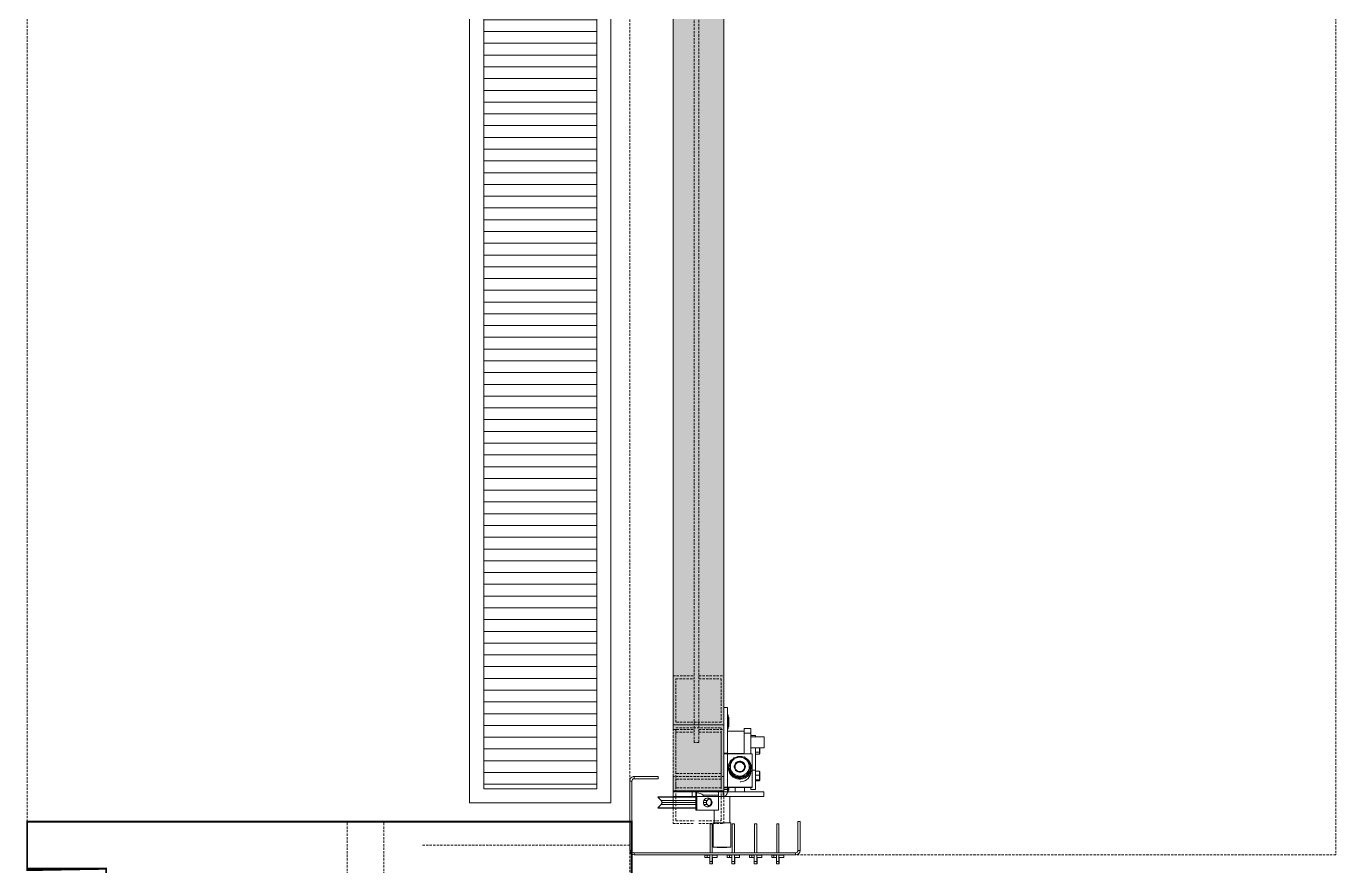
# Model space of a CAD drawing. Extents: x -1457 to 23780, y -2071 to 4205.
# Drawn here: x 1120.4 to 1259.5, y 3355.3 to 3444.6 of the extents above; entities that cross this region are included whole.
import ezdxf

# ---------------------------------------------------------------- set-up
doc = ezdxf.new("R2010")
doc.units = 0
doc.header["$MEASUREMENT"] = 0
doc.linetypes.add('HIDDEN', pattern=[0.375, 0.25, -0.125])
doc.layers.get('0').update_dxf_attribs({"color": 9, "lineweight": 9})
doc.layers.add('M-TEFRIS2-015', color=129, linetype='Continuous', lineweight=9)

# ---------------------------------------------------------------- blocks, each defined once
blk = doc.blocks.new('p-ızgara 1')
h = blk.add_hatch()
h.set_pattern_fill('ANSI31', color=256, scale=10, angle=225, style=0)
h.set_pattern_definition([(270, (-1308.518348103911, 1064.686757440795), (1.25, -4e-16), [])])
h.paths.add_polyline_path([(1.5, 13.5), (1.5, 1.5), (394.4994635702169, 1.499999999996361), (394.4994635702169, 13.49999999999636)])
for points in [[(0, 15), (0, 0), (395.9994635702169, -3.638e-12), (395.9994635702169, 14.99999999999636)], [(1.5, 13.5), (1.5, 1.5), (394.4994635702169, 1.499999999996361), (394.4994635702169, 13.49999999999636)]]:
    blk.add_lwpolyline(points, close=True)
blk = doc.blocks.new('p-seksiyonel kapı profil')
for p, q in [((-11.78502619046412, 6.840409619493581), (-11.78502619046412, 7.076659619491693)), ((-11.25110119046439, 7.076659619491693), (-11.78502619046412, 7.076659619491693)), ((-11.28063244046279, 7.76178461949166), (-11.28063244046279, 7.076659619491693)), ((-11.28063244046279, 7.76178461949166), (-11.25110119046439, 7.76178461949166)), ((-11.25110119046439, 7.76178461949166), (-10.98531994046425, 7.76178461949166)), ((-11.25110119046439, 7.525534619493553), (-11.25110119046439, 7.76178461949166)), ((-11.25110119046439, 7.525534619493553), (-10.98531994046425, 7.525534619493553)), ((-11.25110119046439, 6.816784619491953), (-11.25110119046439, 7.525534619493553)), ((-10.98531994046425, 7.525534619493553), (-10.98531994046425, 7.76178461949166)), ((-10.98531994046425, 7.525534619493553), (-10.98531994046425, 6.840409619493581)), ((-10.71439398343136, 7.076659619491693), (-10.98531994046425, 7.076659619491693)), ((-10.71439398343136, 6.840409619493581), (-10.71439398343136, 7.076659619491693)), ((-10.71439398343136, 7.076659619491693), (-10.48092619046292, 7.076659619491693)), ((-10.48092619046292, 7.076659619491693), (-10.48092619046292, 6.840409619493581)), ((-9.422526190464843, 6.840409619493581), (-9.422526190464843, 7.076659619491693)), ((-8.888601190465122, 7.076659619491693), (-9.422526190464843, 7.076659619491693)), ((-8.918132440463523, 7.76178461949166), (-8.918132440463523, 7.076659619491693)), ((-8.918132440463523, 7.76178461949166), (-8.888601190465122, 7.76178461949166)), ((-8.888601190465122, 7.76178461949166), (-8.622819940464977, 7.76178461949166)), ((-8.888601190465122, 7.525534619493553), (-8.888601190465122, 7.76178461949166)), ((-8.888601190465122, 7.525534619493553), (-8.622819940464977, 7.525534619493553)), ((-8.888601190465122, 6.816784619491953), (-8.888601190465122, 7.525534619493553)), ((-8.622819940464977, 7.525534619493553), (-8.622819940464977, 7.76178461949166)), ((-8.622819940464977, 7.525534619493553), (-8.622819940464977, 6.840409619493581)), ((-8.351893983432088, 7.076659619491693), (-8.622819940464977, 7.076659619491693)), ((-8.351893983432088, 6.840409619493581), (-8.351893983432088, 7.076659619491693)), ((-8.351893983432088, 7.076659619491693), (-8.118426190463651, 7.076659619491693)), ((-8.118426190463651, 7.076659619491693), (-8.118426190463651, 6.840409619493581)), ((-7.060026190465576, 6.840409619493581), (-7.060026190465576, 7.076659619491693)), ((-6.526101190465852, 7.076659619491693), (-7.060026190465576, 7.076659619491693)), ((-6.55563244046425, 7.76178461949166), (-6.55563244046425, 7.076659619491693)), ((-6.55563244046425, 7.76178461949166), (-6.526101190465852, 7.76178461949166)), ((-6.526101190465852, 7.76178461949166), (-6.260319940465706, 7.76178461949166)), ((-6.526101190465852, 7.525534619493553), (-6.526101190465852, 7.76178461949166)), ((-6.526101190465852, 7.525534619493553), (-6.260319940465706, 7.525534619493553)), ((-6.526101190465852, 6.816784619491953), (-6.526101190465852, 7.525534619493553)), ((-6.260319940465706, 7.525534619493553), (-6.260319940465706, 7.76178461949166)), ((-6.260319940465706, 7.525534619493553), (-6.260319940465706, 6.840409619493581)), ((-5.989393983429181, 7.076659619491693), (-6.260319940465706, 7.076659619491693)), ((-5.989393983429181, 6.840409619493581), (-5.989393983429181, 7.076659619491693)), ((-5.989393983429181, 7.076659619491693), (-5.755926190464379, 7.076659619491693)), ((-5.755926190464379, 7.076659619491693), (-5.755926190464379, 6.840409619493581)), ((-4.697526190462665, 6.840409619493581), (-4.697526190462665, 7.076659619491693)), ((-4.163601190462941, 7.076659619491693), (-4.697526190462665, 7.076659619491693)), ((-4.193132440464979, 7.76178461949166), (-4.193132440464979, 7.076659619491693)), ((-4.193132440464979, 7.76178461949166), (-4.163601190462941, 7.76178461949166)), ((-4.163601190462941, 7.76178461949166), (-3.897819940462793, 7.76178461949166)), ((-4.163601190462941, 7.525534619493553), (-4.163601190462941, 7.76178461949166)), ((-4.163601190462941, 7.525534619493553), (-3.897819940462793, 7.525534619493553)), ((-4.163601190462941, 6.816784619491953), (-4.163601190462941, 7.525534619493553)), ((-3.897819940462793, 7.525534619493553), (-3.897819940462793, 7.76178461949166)), ((-3.897819940462793, 7.525534619493553), (-3.897819940462793, 6.840409619493581)), ((-3.626893983429908, 7.076659619491693), (-3.897819940462793, 7.076659619491693)), ((-3.626893983429908, 6.840409619493581), (-3.626893983429908, 7.076659619491693)), ((-3.626893983429908, 7.076659619491693), (-3.393426190465106, 7.076659619491693)), ((-3.393426190465106, 7.076659619491693), (-3.393426190465106, 6.840409619493581)), ((-13.50065071630888, 6.344284619492098), (-13.50065071630888, 5.665797593646857)), ((-13.50065071630888, 6.344284619492098), (-13.49547619046279, 6.344284619492098)), ((-13.50065071630888, 5.665797593646857), (-13.50065071630888, 5.488610093645547)), ((-13.49547619046279, 5.665797593646857), (-13.50065071630888, 5.665797593646857)), ((-13.25922619046469, 6.344284619492098), (-13.49547619046279, 6.344284619492098)), ((-13.49547619046279, 3.273034619491227), (-13.49547619046279, 6.344284619492098)), ((-13.25922619046469, 3.273034619491227), (-13.25922619046469, 6.344284619492098)), ((-13.02297619046294, 6.816784619491953), (-13.02815071630903, 6.816784619491953)), ((-13.02297619046294, 6.580534619493847), (-13.02297619046294, 6.816784619491953)), ((-13.02297619046294, 6.816784619491953), (4.132394206124444, 6.816784619491953)), ((-13.02297619046294, 6.580534619493847), (4.132394206124444, 6.580534619490208)), ((-11.78502619046412, 6.840409619493581), (-11.28063244046279, 6.840409619493581)), ((-11.25110119046439, 6.580534619493847), (-11.25110119046439, 3.509284619492972)), ((-11.01485119046265, 6.580534619493847), (-11.01485119046265, 3.509284619492972)), ((-10.71439398343136, 6.840409619493581), (-10.98531994046425, 6.840409619493581)), ((-10.71439398343136, 6.840409619493581), (-10.48092619046292, 6.840409619493581)), ((-9.422526190464843, 6.840409619493581), (-8.918132440463523, 6.840409619493581)), ((-8.888601190465122, 6.580534619493847), (-8.888601190465122, 3.509284619492972)), ((-8.652351190463378, 6.580534619493847), (-8.652351190463378, 3.509284619492972)), ((-8.351893983432088, 6.840409619493581), (-8.622819940464977, 6.840409619493581)), ((-8.351893983432088, 6.840409619493581), (-8.118426190463651, 6.840409619493581)), ((-7.060026190465576, 6.840409619493581), (-6.55563244046425, 6.840409619493581)), ((-6.526101190465852, 6.580534619493847), (-6.526101190465852, 3.509284619492972)), ((-6.289851190464105, 6.580534619493847), (-6.289851190464105, 3.509284619492972)), ((-5.989393983429181, 6.840409619493581), (-6.260319940465706, 6.840409619493581)), ((-6.144477812245892, 5.989909619493117), (-6.144477812245892, 3.391159619492098)), ((-6.144477812245892, 5.989909619493117), (-4.254477812246475, 5.989909619493117)), ((-5.989393983429181, 6.840409619493581), (-5.755926190464379, 6.840409619493581)), ((-5.671972303523942, 6.037159660882026), (-5.719222311799967, 5.989909619493117)), ((-5.671972303523942, 6.037159660882026), (-5.527365940713934, 6.037159660882026)), ((-5.527365940713934, 6.037159660882026), (-4.726983320968424, 6.037159660882026)), ((-4.679733312688767, 5.989909619493117), (-4.726983320968424, 6.037159660882026)), ((-4.697526190462665, 6.840409619493581), (-4.193132440464979, 6.840409619493581)), ((-4.254477812246475, 3.391159619492098), (-4.254477812246475, 5.989909619493117)), ((-4.163601190462941, 6.580534619493847), (-4.163601190462941, 3.509284619492972)), ((-3.927351190464832, 6.580534619493847), (-3.927351190464832, 3.509284619492972)), ((-3.626893983429908, 6.840409619493581), (-3.897819940462793, 6.840409619493581)), ((-3.626893983429908, 6.840409619493581), (-3.393426190465106, 6.840409619493581)), ((4.132394206124444, 6.580534619490208), (4.132394206124444, 6.816784619491953)), ((4.368644206126191, 6.344284619492098), (4.604894206124297, 6.344284619492098)), ((4.368644206126191, 6.344284619492098), (4.368644206126191, -1.038527880507899)), ((4.604894206124297, 6.344284619492098), (4.604894206124297, -1.038527880507899)), ((-13.49547619046279, 5.488610093645547), (-13.50065071630888, 5.488610093645547)), ((-13.25922619046469, 3.273034619491227), (-13.49547619046279, 3.273034619491227)), ((-11.01485119046265, 3.509284619492972), (-11.25110119046439, 3.509284619492972)), ((-8.652351190463378, 3.509284619492972), (-8.888601190465122, 3.509284619492972)), ((-6.289851190464105, 3.509284619492972), (-6.526101190465852, 3.509284619492972)), ((-6.144477812245892, 3.391159619492098), (-4.254477812246475, 3.391159619492098)), ((-6.026346374310378, 3.391159619492098), (-6.026346374310378, 0.6034093168382242)), ((-4.372609250181993, 2.067187500000724), (-4.372609250181993, 3.391159619492098)), ((-3.927351190464832, 3.509284619492972), (-4.163601190462941, 3.509284619492972)), ((-4.845105793876427, 2.067187500000724), (-4.845105793876427, 0.5906250000007276)), ((-4.845105793876427, 2.067187500000724), (-2.518497477383788, 2.067187499997089)), ((-4.06626843637423, 1.50648122743587), (-4.126450363019102, 1.379584319911369)), ((-3.971924947280058, 1.609727875467793), (-4.06626843637423, 1.50648122743587)), ((-3.984219672427569, 1.50648122743587), (-4.044401599072442, 1.379584319911369)), ((-3.889876183333397, 1.609727875467793), (-3.984219672427569, 1.50648122743587)), ((-3.85180272875732, 1.680150346233858), (-3.971924947280058, 1.609727875467793)), ((-3.769753964810661, 1.680150346233858), (-3.889876183333397, 1.609727875467793)), ((-3.716575167076371, 1.711491294168808), (-3.85180272875732, 1.680150346233858)), ((-3.835172561099168, 1.647879267224196), (-3.632225822555481, 1.444932528680508)), ((-3.640777263688504, 1.710972592572939), (-3.769753964810661, 1.680150346233858)), ((-3.578257824523461, 1.700965938507579), (-3.716575167076371, 1.711491294168808)), ((-3.262376541286357, 1.444932528680508), (-3.632225822555481, 1.444932528680508)), ((-3.449140803979388, 1.64950950328784), (-3.578257824523461, 1.700965938507579)), ((-3.340696719344121, 1.561694118594459), (-3.449140803979388, 1.64950950328784)), ((-3.262561303436086, 1.445322566731191), (-3.340696719344121, 1.561694118594459)), ((-3.221677230849308, 1.310734970767952), (-3.262561303436086, 1.445322566731191)), ((-2.518497477383788, 2.067187499997089), (-2.518497477383788, 0.5906250000007276)), ((-2.518497477383788, 2.067187499997089), (-2.436448713437125, 2.067187499997089)), ((-2.436448713437125, 2.067187499997089), (-2.436448713437125, 0.5906250000007276)), ((1.60899235956458, 1.830937499998981), (-2.436448713437125, 1.830937499998981)), ((1.621521407843829, 1.800689701718511), (-2.436448713437125, 1.800689701722149)), ((1.265764234805827, 1.444932528680508), (-2.436448713437125, 1.444932528680508)), ((1.265764234805827, 1.444932528680508), (1.621521407843829, 1.800689701718511)), ((-9.629168293875408, 0.1181250000008731), (-9.629168293875408, 0.5906250000007276)), ((-9.629168293875408, 0.5906250000007276), (-5.317605793876282, 0.5906250000007276)), ((-9.629168293875408, 0.1181250000008731), (-5.849168293876573, 0.1181250000008731)), ((-6.026346374310378, 0.6034093168382242), (-5.773284217710168, 0.6034093168382242)), ((-5.849168293876573, -0.3553739308699733), (-5.849168293876573, 0.1240312500012806)), ((-5.819637043874535, 0.1535624999996799), (-5.819637043874535, -0.3553739308699733)), ((-5.790105793876137, 0.1181250000008731), (-5.790105793876137, 0.1535624999996799)), ((-5.790105793876137, 0.1181250000008731), (-5.317605793876282, 0.1181250000008731)), ((-5.790105793876137, -0.1323809947680274), (-5.790105793876137, 0.1181250000008731)), ((-5.790099830614053, 0.6034096194925951), (-5.790099830614053, 0.5906250000007276)), ((-5.773284217710168, 0.6034093168382242), (-4.845105793876427, 0.6034093168382242)), ((-5.057730793876544, 0), (-5.412105793875524, 0)), ((-5.317605793876282, 0.1181250000008731), (-5.317605793876282, 0.5906250000007276)), ((-4.845105793876427, 0.5906250000007276), (-5.317605793876282, 0.5906250000007276)), ((-5.317605793876282, 0.1181250000008731), (-5.317605793876282, 0)), ((-5.317605793876282, 0.1181250000008731), (-0.2382307938751182, 0.1181250000008731)), ((-4.893365477935731, 0), (-5.057730793876544, 0)), ((-4.834302977938932, 0), (-4.893365477935731, 0)), ((-4.845105793876427, 0.5906250000007276), (-3.188417642326383, 0.5906250000007276)), ((-4.845105793876427, 0.5906250000007276), (-4.845105793876427, 0.4724999999998545)), ((-4.845105793876427, 0.4724999999998545), (-3.188417642326383, 0.4724999999998545)), ((-4.843923385880771, 0.4033648671356789), (-4.845105793876427, 0.4724999999998545)), ((-4.840421601173146, 0.3368865586562606), (-4.843923385880771, 0.4033648671356789)), ((-4.834735011376324, 0.2756197986745974), (-4.840421601173146, 0.3368865586562606)), ((-4.827082148945915, 0.2219190344185336), (-4.834735011376324, 0.2756197986745974)), ((-4.810677977937301, 0), (-4.834302977938932, 0)), ((-4.817757109092781, 0.1778479561398853), (-4.827082148945915, 0.2219190344185336)), ((-4.807118247870675, 0.1451001906680176), (-4.817757109092781, 0.1778479561398853)), ((-4.548758049077151, 0), (-4.810677977937301, 0)), ((-4.795574410749394, 0.1249342162591347), (-4.807118247870675, 0.1451001906680176)), ((-4.783569220915523, 0.1181250000008731), (-4.795574410749394, 0.1249342162591347)), ((-4.525133049075519, 0), (-4.548758049077151, 0)), ((-4.466070549075083, 0), (-4.525133049075519, 0)), ((-3.356730793882888, 0), (-4.466070549075083, 0)), ((-4.126450363019102, 1.379584319911369), (-4.147123298927906, 1.240312499998251)), ((-4.147123298927906, 1.240312499998251), (-4.126450363019102, 1.101040680092409)), ((-4.126450363019102, 1.101040680092409), (-4.06626843637423, 0.9741437725642754)), ((-4.06626843637423, 0.9741437725642754), (-3.971924947280058, 0.8708971245359862)), ((-4.044401599072442, 1.379584319911369), (-4.065074534981246, 1.240312499998251)), ((-4.065074534981246, 1.240312499998251), (-4.044401599072442, 1.101040680092409)), ((-4.044401599072442, 1.101040680092409), (-3.984219672427569, 0.9741437725642754)), ((-3.984219672427569, 0.9741437725642754), (-3.889876183333397, 0.8708971245359862)), ((-3.971924947280058, 0.8708971245359862), (-3.85180272875732, 0.8004746537662866)), ((-3.889876183333397, 0.8708971245359862), (-3.769753964810661, 0.8004746537662866)), ((-3.85180272875732, 0.8004746537662866), (-3.716575167076371, 0.7691337058313366)), ((-3.629989245833712, 1.035692471319634), (-3.833768734028127, 0.831912983128859)), ((-3.769753964810661, 0.8004746537662866), (-3.64077726373216, 0.76965240743084)), ((-3.716575167076371, 0.7691337058313366), (-3.578257824523461, 0.7796590614962045)), ((-3.262376541286357, 1.035692471319634), (-3.629989245833712, 1.035692471319634)), ((-3.578257824523461, 0.7796590614962045), (-3.449140803979388, 0.8311154967123002)), ((-3.216479972332308, 1.240312499998251), (-3.545760625689581, 1.240312499998251)), ((-3.449140803979388, 0.8311154967123002), (-3.340696719344121, 0.9189308814056856)), ((-3.228472720904392, 0), (-3.356731102932826, 0)), ((-3.340696719344121, 0.9189308814056856), (-3.262561303436086, 1.035302433265314)), ((-3.262561303436086, 1.035302433265314), (-3.221677230849308, 1.169890029232192)), ((-3.126387893142236, 0), (-3.228472720904392, 0)), ((-3.221677230849308, 1.169890029232192), (-3.221677230849308, 1.310734970767952)), ((-3.188417642326383, 0.5906250000007276), (-2.518497477383788, 0.5906250000007276)), ((-3.188417642326383, 0.5906250000007276), (-3.188417642326383, 0.4724999999998545)), ((-3.188417642326383, 0.4724999999998545), (-3.159141174459363, 0.4126894497167088)), ((-3.159141174459363, 0.4126894497167088), (-3.072151761618442, 0.3545949640065373)), ((-2.707043293885361, 0), (-3.126387893142236, 0)), ((-3.072151761618442, 0.3545949640065373), (-2.929945275340287, 0.299883370691532)), ((-2.929945275340287, 0.299883370691532), (-2.736601857206549, 0.2501244367558684)), ((-2.736601857206549, 0.2501244367558684), (-2.497668852789499, 0.2067458291166986)), ((-2.287697939296772, 0), (-2.707043293885361, 0)), ((-2.518497477383788, 0.5906250000007276), (-2.497668852789499, 0.5906250000007276)), ((-2.436448713437125, 0.5906250000007276), (-2.497668852789499, 0.5906250000007276)), ((-2.497668852789499, 0.5906250000007276), (-2.497668852789499, 0.2067458291166986)), ((-2.497668852789499, 0.2067458291166986), (-2.487083176169107, 0.1689395941102703)), ((-2.487083176169107, 0.1689395941102703), (-2.475275407672595, 0.1410197781697207)), ((-2.475275407672595, 0.1410197781697207), (-2.462630105183048, 0.1238956797205901)), ((-2.462630105183048, 0.1238956797205901), (-2.449559103566568, 0.1181250000008731)), ((1.179299037936289, 1.240312499998251), (-2.436448713437125, 1.240312499998251)), ((1.263527658084057, 1.035692471319634), (-2.436448713437125, 1.035692471319634)), ((1.619284831125695, 0.6799352982779965), (-2.436448713437125, 0.6799352982779965)), ((1.606755782846446, 0.6496874999975262), (-2.436448713437125, 0.6496875000011642)), ((-2.436448713437125, 0.5906250000007276), (-2.436448713437125, 0.1181250000008731)), ((-2.014904078234394, 0.5906250000007276), (-2.436448713437125, 0.5906250000007276)), ((-2.185613087385716, 0), (-2.287697939296772, 0)), ((-2.057355793887836, 0), (-2.185613087385716, 0)), ((-1.643918293892054, 0), (-2.057355793887836, 0)), ((-2.014904078234394, 0.5906250000007276), (-2.014904078234394, 0.1181250000008731)), ((-2.014904078234394, 0.5906250000007276), (-0.00198079387701, 0.5906249999970897)), ((-1.685262043876718, 0.6496875000011642), (-1.744324543873514, 0.5906250000007276)), ((-1.525793293898459, 0), (-1.643918293892054, 0)), ((-0.9480115126279997, 0), (-1.525793293898459, 0)), ((-0.8889491670415735, 0), (-0.9480115126279997, 0)), ((-0.8653241670399436, 0), (-0.8889491670415735, 0)), ((-0.6034042381797918, 0), (-0.8653241670399436, 0)), ((-0.6221370438761369, 0.5906250000007276), (-0.6811995438765736, 0.6496875000011642)), ((-0.5797792381817999, 0), (-0.6034042381797918, 0)), ((-0.519112742775178, 0), (-0.5797792381817999, 0)), ((-0.3563557938759914, 0), (-0.519112742775178, 0)), ((-0.00198079387701, 0), (-0.3563557938759914, 0)), ((-0.2382307938751182, 0.1181250000008731), (-0.2382307938751182, 0)), ((-0.2382307938751182, 0.1181250000008731), (-0.00198079387701, 0.1181249999972351)), ((-0.00198079387701, 0.1181249999972351), (-0.00198079387701, 0.5906249999970897)), ((0, 0), (-0.00198079387701, 0)), ((1.619284831125695, 0.6799352982779965), (1.263527658084057, 1.035692471319634)), ((-9.186221123789435, -1.114180611511981), (-9.215730793875993, -1.105479801193723)), ((-9.215730793875993, -1.183197819271299), (-9.215730793875993, -1.105479801193723)), ((-9.215730793875993, -1.183197819271299), (-9.186199543873952, -1.11520977619875)), ((-9.215730793875993, -1.204664360142485), (-9.215730793875993, -1.183197819271299)), ((-9.186221123789435, -1.409574719269585), (-9.215730793875993, -1.204664360142485)), ((-9.215730793875993, -1.647147104544274), (-9.215730793875993, -1.204664360142485)), ((-9.186199543873952, -1.11520977619875), (-9.186221123789435, -1.114180611511981)), ((-9.186199543873952, -1.07033925754149), (-9.186199543873952, -1.11520977619875)), ((-9.186199543873952, -1.07033925754149), (-8.743230793876137, -1.07033925754149)), ((-9.186199543873952, -1.11520977619875), (-9.186199543873952, -1.160080294856014)), ((-9.186199543873952, -1.160080294856014), (-9.186199543873952, -1.415547826451073)), ((-9.186199543873952, -1.160080294856014), (-8.743230793876137, -1.160080294856014)), ((-8.743230793876137, -0.1442177696699218), (-8.270730793876282, -0.1442177696699218)), ((-8.743230793876137, -2.184098044228448), (-8.743230793876137, -0.1442177696699218)), ((-8.388855793873518, -0.3553739308699733), (-5.790105793876137, -0.3553739308699733)), ((-8.388855793873518, -0.3553739308699733), (-8.388855793873518, -0.3965550193170202)), ((-8.388855793873518, -3.926819980679283), (-8.388855793873518, -0.3965550193170202)), ((-8.388855793873518, -0.3965550193170202), (-5.790105793876137, -0.3965550193170202)), ((-8.270730793876282, -0.3553739308699733), (-8.270730793876282, -0.1442177696699218)), ((-7.964615950993903, -1.30675129062365), (-8.100446182728774, -1.47137451421804)), ((-7.802130286789179, -1.168163567763258), (-7.964615950993903, -1.30675129062365)), ((-7.617939374009437, -1.05983480848954), (-7.802130286789179, -1.168163567763258)), ((-7.617939374009437, -1.342970266257905), (-7.802130286789179, -1.451299025535263)), ((-7.417655699216992, -0.9850653374269313), (-7.617939374009437, -1.05983480848954)), ((-7.417655699216992, -1.268200795195297), (-7.617939374009437, -1.342970266257905)), ((-7.591512043876718, -0.1047118207279709), (-7.591512043876718, -0.3553739308699733)), ((-7.520345265987995, -1.420295953103049), (-7.309918426926742, -1.356392395962757)), ((-7.520345265987995, -1.451181769440154), (-7.309918426926742, -1.38727821229986)), ((-7.207382098284142, -0.9461314155742002), (-7.417655699216992, -0.9850653374269313)), ((-7.207382098284142, -1.229266873342567), (-7.417655699216992, -1.268200795195297)), ((-7.309918426926742, -1.356392395962757), (-7.091020293253678, -1.334612751383247)), ((-7.309918426926742, -1.38727821229986), (-7.091020293253678, -1.365498567716709)), ((-7.130740102114941, -0.9454449493787253), (-7.207382098284142, -0.9461314155742002)), ((-6.993526306439887, -1.22735141211524), (-7.207382098284142, -1.229266873342567)), ((-7.091020293253678, -1.334612751383247), (-6.872062997485045, -1.355793998885925)), ((-7.091020293253678, -1.365498567716709), (-6.872062997485045, -1.386679815219395)), ((-7.089480793874827, -0.9628675770109112), (-7.089480793874827, -0.9408042008617484)), ((-6.782601777566012, -1.262508100018749), (-6.993526306439887, -1.22735141211524)), ((-6.872062997485045, -1.355793998885925), (-6.661460945699218, -1.419122155009968)), ((-6.872062997485045, -1.386679815219395), (-6.713202308383187, -1.430215364602189)), ((-6.581030134359026, -1.333661620028577), (-6.782601777566012, -1.262508100018749)), ((-6.587449543876573, -0.3553739308699733), (-6.587449543876573, -0.1047118207279709)), ((-6.394945948952227, -1.438641668479248), (-6.581030134359026, -1.333661620028577)), ((-5.920043293874186, -0.3553739308699733), (-5.920043293874186, -0.0915468749990396)), ((-5.849168293876573, -0.0738281249978172), (-5.902324543876603, -0.0738281249978172)), ((-5.902324543876603, -0.0738281249978172), (-5.902324543876603, -0.3553739308699733)), ((-5.790105793876137, -0.2920731797530607), (-5.790105793876137, -0.1323809947680274)), ((-5.790105793876137, -0.1323809947680274), (-5.412105793875524, -0.1323809947680274)), ((-5.790105793876137, -0.1323809947680274), (-5.790105793876137, -0.1591337554564234)), ((-5.790105793876137, -0.3077617987146368), (-5.412105793875524, -0.3077617987146368)), ((-5.790105793876137, -0.3163785617507528), (-5.790105793876137, -0.3553739308699733)), ((-5.790105793876137, -0.3553739308699733), (-5.790105793876137, -0.3965550193170202)), ((-5.790105793876137, -0.3553739308699733), (-5.412105793875524, -0.3553739308699733)), ((-5.697925616721477, -0.3957637362509558), (-5.790105793876137, -0.3965550193170202)), ((-5.790105793876137, -3.926819980679283), (-5.790105793876137, -0.3965550193170202)), ((-5.60928787208104, -0.3934202956152148), (-5.697925616721477, -0.3957637362509558)), ((-5.527598858774579, -0.3896147545165149), (-5.60928787208104, -0.3934202956152148)), ((-5.455997839762858, -0.3844933577674965), (-5.527598858774579, -0.3896147545165149)), ((-5.412105793875524, -0.380082583938929), (-5.455997839762858, -0.3844933577674965)), ((1.592706706123863, -1.511027880511389), (1.592706706123863, -1.274777880509645)), ((4.132394206124444, -1.274777880509645), (1.592706706123863, -1.274777880509645)), ((4.132394206124444, -1.274777880509645), (4.132394206124444, -1.511027880511389)), ((4.368644206126191, -1.038527880507899), (4.604894206124297, -1.038527880507899)), ((-9.215730793875993, -1.647147104544274), (-9.186199543873952, -1.415547826451073)), ((-9.215730793875993, -1.680458879676734), (-9.215730793875993, -1.647147104544274)), ((-9.186221123789435, -1.876668428485571), (-9.215730793875993, -1.680458879676734)), ((-9.215730793875993, -2.045223606000944), (-9.215730793875993, -1.680458879676734)), ((-9.215730793875993, -2.045223606000944), (-9.186199543873952, -1.88161237098029)), ((-9.215730793875993, -2.057068840262218), (-9.215730793875993, -2.045223606000944)), ((-9.195253570625935, -2.051031211416553), (-9.215730793875993, -2.057068840262218)), ((-9.186199543873952, -1.415547826451073), (-9.186221123789435, -1.409574719269585)), ((-9.186199543873952, -1.88161237098029), (-9.186221123789435, -1.876668428485571)), ((-9.186199543873952, -1.415547826451073), (-9.186199543873952, -1.671015358042495)), ((-9.186199543873952, -1.671015358042495), (-8.743230793876137, -1.671015358042495)), ((-9.186199543873952, -1.671015358042495), (-9.186199543873952, -1.88161237098029)), ((-9.186199543873952, -2.092209383914449), (-9.186199543873952, -1.88161237098029)), ((-9.186199543873952, -2.092209383914449), (-8.743230793876137, -2.092209383914449)), ((-8.743230793876137, -4.55962499999805), (-8.743230793876137, -2.184098044228448)), ((-8.743230793876137, -2.184098044228448), (-8.388855793873518, -2.184098044228448)), ((-8.276534469212493, -1.858019486051489), (-8.31143609882929, -2.068261434917074)), ((-8.31143609882929, -2.068261434917074), (-8.310425807347201, -2.161654514595284)), ((-8.276534469212493, -2.141154943819854), (-8.31143609882929, -2.351396892685444)), ((-8.31143609882929, -2.351396892685444), (-8.309131096440979, -2.564475272491105)), ((-8.309131096440979, -2.564475272491105), (-8.288666870259476, -2.673148455804037)), ((-8.283906700027728, -2.718204049979249), (-8.284785665091476, -2.714369400473515)), ((-8.220142569021846, -2.915477046881278), (-8.283906700027728, -2.718204049979249)), ((-8.205484547204831, -1.657016161145293), (-8.276534469212493, -1.858019486051489)), ((-8.205484547204831, -1.940151618917298), (-8.276534469212493, -2.141154943819854)), ((-8.131793099993956, -2.350741711234149), (-8.24375297532606, -2.599648259652894)), ((-8.24375297532606, -2.666378317953784), (-8.125463461085017, -2.41482841614197)), ((-8.24375297532606, -2.666378317953784), (-8.24375297532606, -2.599648259652894)), ((-8.158924228398973, -2.788664201176288), (-8.24375297532606, -2.666378317953784)), ((-8.211668293875844, -2.452528937166789), (-8.190405081448262, -2.235938481127957)), ((-8.211668293875844, -2.483414753500253), (-8.190405081448262, -2.266824297465062)), ((-8.211668293875844, -2.452528937166789), (-8.211668293875844, -2.483414753500253)), ((-8.100446182728774, -1.47137451421804), (-8.205484547204831, -1.657016161145293)), ((-8.100446182728774, -1.754509971986408), (-8.205484547204831, -1.940151618917298)), ((-8.190405081448262, -2.235938481127957), (-8.126835022056184, -2.026137833734535)), ((-8.190405081448262, -2.266824297465062), (-8.126835022056184, -2.057023650071641)), ((-8.125656740241537, -2.912639656213285), (-8.173870150814762, -2.771114174382088)), ((-8.01947938878584, -2.104191738224471), (-8.131793099993956, -2.350741711234149)), ((-8.126835022056184, -2.026137833734535), (-8.02340002142955, -1.832723157320288)), ((-8.126835022056184, -2.057023650071641), (-8.02340002142955, -1.863608973657392)), ((-8.125463461085017, -2.41482841614197), (-8.0023103944186, -2.149177378461899)), ((-7.964615950993903, -1.589886748392018), (-8.100446182728774, -1.754509971986408)), ((-8.09286010539654, -2.528884609619125), (-8.079442248035775, -2.39873131769491)), ((-8.089109864544298, -2.659669139378818), (-8.09286010539654, -2.528884609619125)), ((-8.068255693142417, -2.788847147410706), (-8.089109864544298, -2.659669139378818)), ((-8.079442248035775, -2.39873131769491), (-8.04908587572936, -2.271436222519693)), ((-8.04908587572936, -2.271436222519693), (-8.0023103944186, -2.149177378461899)), ((-8.02340002142955, -1.832723157320288), (-7.884075028636289, -1.66312726943579)), ((-8.02340002142955, -1.863608973657392), (-7.884075028636289, -1.694013085772894)), ((-8.0023103944186, -2.066815201567806), (-8.01947938878584, -2.104191738224471)), ((-7.879157351209869, -1.801164214088201), (-8.0023103944186, -2.066815201567806)), ((-8.0023103944186, -2.149177378461899), (-7.939916145558528, -2.034046668242805)), ((-8.0023103944186, -2.149177378461899), (-7.985141400047723, -2.111800841805234)), ((-7.985141400047723, -2.111800841805234), (-7.872827712821162, -1.865250921793629)), ((-7.802130286789179, -1.451299025535263), (-7.964615950993903, -1.589886748392018)), ((-7.939916145558528, -2.034046668242805), (-7.862970712045352, -1.928014010230979)), ((-7.884075028636289, -1.66312726943579), (-7.782467424382047, -1.573235828818724)), ((-7.884075028636289, -1.694013085772894), (-7.81282633347655, -1.628730781976628)), ((-7.760867800978303, -1.549614394472879), (-7.879157351209869, -1.801164214088201)), ((-7.872827712821162, -1.865250921793629), (-7.760867800978303, -1.616344452773773)), ((-7.862970712045352, -1.928014010230979), (-7.772790651579272, -1.832893652604979)), ((-7.772790651579272, -1.832893652604979), (-7.670918969997728, -1.750313131055008)), ((-7.493242643118718, -1.519027421836653), (-7.760867800978303, -1.549614394472879)), ((-7.760867800978303, -1.616344452773773), (-7.760867800978303, -1.549614394472879)), ((-7.760867800978303, -1.616344452773773), (-7.478112492884972, -1.595456794799245)), ((-7.737014006543176, -1.539498413054388), (-7.714214225012256, -1.523867644940764)), ((-7.714214225012256, -1.523867644940764), (-7.520345265987995, -1.420295953103049)), ((-7.680103228682128, -2.567511032233595), (-7.658670988854281, -2.408705068497509)), ((-7.657731704439357, -2.72618838557173), (-7.680103228682128, -2.567511032233595)), ((-7.668598480566287, -2.598993069979769), (-7.678657790263967, -2.52458975387708)), ((-7.657731704439357, -2.643826208673999), (-7.678656932715964, -2.524601929606433)), ((-7.668598480566287, -2.53207380124877), (-7.675333894632784, -2.491137229488229)), ((-7.672120327228183, -1.527983556716206), (-7.520345265987995, -1.451181769440154)), ((-7.670918969997728, -1.750313131055008), (-7.559098720019393, -1.681685421201108)), ((-7.615821456514821, -2.683437369836608), (-7.668598480566287, -2.53207380124877)), ((-7.615821456514821, -2.750356638567608), (-7.668598480566287, -2.598993069979769)), ((-7.658670988854281, -2.408705068497509), (-7.595024516136617, -2.261548406200744)), ((-7.593215609736941, -2.790606578215373), (-7.657731704439357, -2.643826208673999)), ((-7.593215609736941, -2.872968755113106), (-7.657731704439357, -2.72618838557173)), ((-7.621504761180402, -2.672012008813904), (-7.550112887416617, -2.732460397681279)), ((-7.524008153366594, -2.815003079987945), (-7.615821456514821, -2.683437369836608)), ((-7.524008153366594, -2.881922348715305), (-7.615821456514821, -2.750356638567608)), ((-7.595024516136617, -2.261548406200744), (-7.493884178245933, -2.136954981793678)), ((-7.591512043876718, -2.255829852991154), (-7.591512043876718, -2.533586991095944)), ((-7.591512043876718, -2.533586991095944), (-7.591512043876718, -2.699243798015229)), ((-7.541795320837991, -2.316592678213055), (-7.585904769603075, -2.459047843338336)), ((-7.585904769603075, -2.459047843338336), (-7.585904769603075, -2.608126138849911)), ((-7.585904769603075, -2.608126138849911), (-7.541795320837991, -2.750581303975194)), ((-7.570569469931798, -2.757816367935443), (-7.531167995141004, -2.787348887850384)), ((-7.559098720019393, -1.681685421201108), (-7.439243177122988, -1.62818476218672)), ((-7.457495741404271, -2.193418410053705), (-7.541795320837991, -2.316592678213055)), ((-7.541795320837991, -2.750581303975194), (-7.457495741404271, -2.873755572138179)), ((-7.493884178245933, -2.136954981793678), (-7.362751091357494, -2.044165319581225)), ((-7.224771826990036, -1.491486917595465), (-7.493242643118718, -1.519027421836653)), ((-7.478112492884972, -1.595456794799245), (-7.183731655841257, -1.569951750141625)), ((-7.340496418873954, -2.100469613120365), (-7.457495741404271, -2.193418410053705)), ((-7.439243177122988, -1.62818476218672), (-7.313403102878508, -1.590726565122166)), ((-7.362751091357494, -2.044165319581225), (-7.211350796635088, -1.990061204331139)), ((-7.201193256500118, -2.046005195927135), (-7.340496418873954, -2.100469613120365)), ((-7.313403102878508, -1.590726565122166), (-7.183731655841257, -1.569951750141625)), ((-7.183731655841257, -1.487589573243893), (-7.224771826990036, -1.491486917595465)), ((-7.211350796635088, -1.990061204331139), (-7.050911961327075, -1.97865529075716)), ((-7.051963951580544, -2.034864560951973), (-7.201193256500118, -2.046005195927135)), ((-6.88935083461547, -1.462084529845014), (-7.183731655841257, -1.487589573243893)), ((-7.183731655841257, -1.569951750141625), (-7.142691484688838, -1.566054405786417)), ((-7.183731655841257, -1.569951750141625), (-7.052447550424402, -1.566215780087077)), ((-7.142691484688838, -1.566054405786417), (-6.874220668560156, -1.538513901548864)), ((-7.052447550424402, -1.566215780087077), (-6.921797094069916, -1.579582578448025)), ((-6.906068182735907, -2.068037602504773), (-7.051963951580544, -2.034864560951973)), ((-7.050911961327075, -1.97865529075716), (-6.893333599888138, -2.010793503293824)), ((-6.921797094069916, -1.579582578448025), (-6.79401575231168, -1.60982343559226)), ((-6.776469429285497, -2.14257675025874), (-6.906068182735907, -2.068037602504773)), ((-6.893333599888138, -2.010793503293824), (-6.750302578511763, -2.084092297736788)), ((-6.60659554279846, -1.441196942352688), (-6.88935083461547, -1.462084529845014)), ((-6.874220668560156, -1.538513901548864), (-6.606595498167735, -1.507927061305958)), ((-6.79401575231168, -1.60982343559226), (-6.671289899331894, -1.656420922077813)), ((-6.674683109205941, -2.251858873834859), (-6.776469429285497, -2.14257675025874)), ((-6.750302578511763, -2.084092297736788), (-6.632426853731884, -2.193115437825325)), ((-6.609753383720089, -2.38617377696937), (-6.674683109205941, -2.251858873834859)), ((-6.674683109205941, -2.815315108353388), (-6.609753383720089, -2.681000205218877)), ((-6.671289899331894, -1.656420922077813), (-6.555719408501317, -1.718577741983605)), ((-6.663316163365378, -2.797943057237715), (-6.608392151225416, -2.757816394689143)), ((-6.661460945699218, -1.419122155009968), (-6.642268659274121, -1.427219485372916)), ((-6.567033964242, -2.690923530502914), (-6.660730330564548, -2.821165087570988)), ((-6.567033964242, -2.757842799233912), (-6.660730330564548, -2.88808435629835)), ((-6.632426853731884, -2.193115437825325), (-6.548448728812217, -2.329777176008061)), ((-6.547061714682058, -2.716233432289298), (-6.630229751568548, -2.853385921323931)), ((-6.628848679814836, -2.732460382350835), (-6.557456838901997, -2.672012020622787)), ((-6.587449543876573, -2.533586991095944), (-6.609753383720089, -2.38617377696937)), ((-6.609753383720089, -2.681000205218877), (-6.587449543876573, -2.533586991095944)), ((-6.606595498167735, -1.507927061305958), (-6.60659554279846, -1.441196942352688)), ((-6.521766751244284, -1.556854808732168), (-6.60659554279846, -1.441196942352688)), ((-6.606595498167735, -1.507927061305958), (-6.521766751244284, -1.630212944532104)), ((-6.587449543876573, -2.533586991095944), (-6.587449543876573, -2.255829852991154)), ((-6.587449543876573, -2.699243798015229), (-6.587449543876573, -2.533586991095944)), ((-6.583678377366596, -1.454607984163883), (-6.467307456641719, -1.522163554229337)), ((-6.512085089238098, -2.540328900708118), (-6.567033964242, -2.690923530502914)), ((-6.512085089238098, -2.607248169439115), (-6.567033964242, -2.757842799233912)), ((-6.555719408501317, -1.718577741983605), (-6.449281722962036, -1.795230374889793)), ((-6.554532615537026, -1.500692424331646), (-6.467307456641719, -1.553049370566438)), ((-6.548448728812217, -2.329777176008061), (-6.504596477097947, -2.48394193634158)), ((-6.504122419493794, -2.56181384692172), (-6.547061714682058, -2.716233432289298)), ((-6.504122419493794, -2.644176023815814), (-6.547061714682058, -2.798595609183394)), ((-6.270902055297482, -1.90418912517998), (-6.521766751244284, -1.556854808732168)), ((-6.521766751244284, -1.630212944532104), (-6.270902055297482, -1.986551302074076)), ((-6.503627669277193, -2.491137043783961), (-6.512085089238098, -2.540328900708118)), ((-6.500303875796818, -2.524590865898062), (-6.512085089238098, -2.607248169439115)), ((-6.504596477097947, -2.48394193634158), (-6.504122419493794, -2.644176023815814)), ((-6.500304576704365, -2.524600817581811), (-6.504122419493794, -2.56181384692172)), ((-6.467307456641719, -1.522163554229337), (-6.29706374001762, -1.660958373362515)), ((-6.467307456641719, -1.553049370566438), (-6.29706374001762, -1.691844189699619)), ((-6.449281722962036, -1.795230374889793), (-6.353798021023977, -1.885067273000456)), ((-6.230010769282671, -1.574250026442314), (-6.394945948952227, -1.438641668479248)), ((-6.353798021023977, -1.885067273000456), (-6.270902055297482, -1.986551302074076)), ((-6.29706374001762, -1.660958373362515), (-6.157272166379697, -1.830172805344773)), ((-6.29706374001762, -1.691844189699619), (-6.157272166379697, -1.861058621681877)), ((-6.179546431430932, -2.032934709844994), (-6.270902055297482, -1.90418912517998)), ((-6.270902055297482, -1.986551302074076), (-6.179546431430932, -2.114057223374399)), ((-6.270902055297482, -1.986551302074076), (-6.202012198740702, -2.097946042242254)), ((-6.091241943417116, -1.736358404348719), (-6.230010769282671, -1.574250026442314)), ((-6.202012198740702, -2.097946042242254), (-6.148307175903027, -2.217345498615029)), ((-5.935208612423593, -2.382813365948095), (-6.179546431430932, -2.032934709844994)), ((-6.179546431430932, -2.114057223374399), (-5.935208567796508, -2.449543486840411)), ((-6.053498134562687, -2.712434904631662), (-6.176651193334692, -2.982376482334073)), ((-6.157272166379697, -1.830172805344773), (-6.053304847508116, -2.023304034453758)), ((-6.157272166379697, -1.861058621681877), (-6.053304847508116, -2.054189850787224)), ((-6.148307175903027, -2.217345498615029), (-6.110705894607233, -2.342706713385268)), ((-6.099519339713877, -2.732822543101065), (-6.129875712020294, -2.860117638276278)), ((-6.110705894607233, -2.342706713385268), (-6.089851723205356, -2.471884721417154)), ((-6.086101482356753, -2.602669251176848), (-6.099519339713877, -2.732822543101065)), ((-5.982861151904216, -1.920033936690742), (-6.091241943417116, -1.736358404348719)), ((-6.089851723205356, -2.471884721417154), (-6.086101482356753, -2.602669251176848)), ((-5.935208567796508, -2.449543486840411), (-6.053498134562687, -2.712434904631662)), ((-6.053304847508116, -2.023304034453758), (-5.989157189160321, -2.232930135858623)), ((-6.053304847508116, -2.054189850787224), (-5.989157189160321, -2.263815952195725)), ((-5.988556506301391, -2.700005209539085), (-6.052126565697107, -2.909805856932507)), ((-5.989157189160321, -2.232930135858623), (-5.978741058341257, -2.293256049448245)), ((-5.989157189160321, -2.263815952195725), (-5.984232397622688, -2.289909817740408)), ((-5.969252383962157, -2.549442961779272), (-5.988556506301391, -2.700005209539085)), ((-5.908167035322549, -2.119688071477867), (-5.982861151904216, -1.920033936690742)), ((-5.971784399156604, -2.945761029670392), (-5.901411571965581, -2.744521494263608)), ((-5.935208567796508, -2.449543486840411), (-5.935208612423593, -2.382813365948095)), ((-5.869452832801473, -2.329056796730581), (-5.908167035322549, -2.119688071477867)), ((-5.901411571965581, -2.744521494263608), (-5.867217879538658, -2.534164233653426)), ((-5.863933918873954, -2.444822957768336), (-5.869452832801473, -2.329056796730581)), ((-5.867217879538658, -2.534164233653426), (-5.863933918873954, -2.444822957768336)), ((4.132394206124444, -1.511027880511389), (1.592706706123863, -1.511027880511389)), ((-9.186221123789435, -3.999760760783825), (-9.215730793875993, -3.942700244551814)), ((-9.215730793875993, -4.116403326581346), (-9.215730793875993, -3.942700244551814)), ((-9.215730793875993, -4.116403326581346), (-9.186199543873952, -4.002088494067721)), ((-9.215730793875993, -4.142858763068944), (-9.215730793875993, -4.116403326581346)), ((-9.186221123789435, -4.365911889577546), (-9.215730793875993, -4.142858763068944)), ((-9.215730793875993, -4.55962499999805), (-9.215730793875993, -4.142858763068944)), ((-9.186199543873952, -4.002088494067721), (-9.186221123789435, -3.999760760783825)), ((-9.186199543873952, -3.901800972897035), (-9.186199543873952, -4.002088494067721)), ((-9.186199543873952, -3.901800972897035), (-8.743230793876137, -3.901800972897035)), ((-9.186199543873952, -4.002088494067721), (-9.186199543873952, -4.102376015234765)), ((-9.186199543873952, -4.102376015234765), (-9.186199543873952, -4.372226107825553)), ((-9.186199543873952, -4.102376015234765), (-8.743230793876137, -4.102376015234765)), ((-8.388855793873518, -3.926819980679283), (-5.790105793876137, -3.926819980679283)), ((-8.270730793876282, -3.926819980679283), (-8.270730793876282, -6.141079067430838)), ((-8.000299062889098, -3.260341504534154), (-8.220142569021846, -2.915477046881278)), ((-7.90805953245217, -3.145002558721898), (-8.158924228398973, -2.788664201176288)), ((-8.021689421369956, -3.105770885322272), (-8.125656740241537, -2.912639656213285)), ((-8.030654411850264, -2.914208362180943), (-8.068255693142417, -2.788847147410706)), ((-7.976949389008948, -3.033607818553719), (-8.030654411850264, -2.914208362180943)), ((-7.881897847732033, -3.274985317304527), (-8.021689421369956, -3.105770885322272)), ((-7.678562104098091, -3.51295056458548), (-8.000299062889098, -3.260341504534154)), ((-7.90805953245217, -3.145002558721898), (-7.976949389008948, -3.033607818553719)), ((-7.825163566729316, -3.246486587795516), (-7.90805953245217, -3.145002558721898)), ((-7.816703908589263, -3.272508480018586), (-7.90805953245217, -3.145002558721898)), ((-7.766269405725322, -3.375140874701173), (-7.881897847732033, -3.274985317304527)), ((-7.729679864787612, -3.336323485906177), (-7.825163566729316, -3.246486587795516)), ((-7.572365968222583, -3.607994736281397), (-7.816703908589263, -3.272508480018586)), ((-7.623242179248336, -3.412976118812366), (-7.729679864787612, -3.336323485906177)), ((-7.629355089895397, -3.529746278225501), (-7.678562104098091, -3.51295056458548)), ((-7.507671688421392, -3.47513293871816), (-7.623242179248336, -3.412976118812366)), ((-7.491339808173504, -2.914603935427292), (-7.593215609736941, -2.790606578215373)), ((-7.491339808173504, -2.996966112321388), (-7.593215609736941, -2.872968755113106)), ((-7.304740861873142, -3.588307165045988), (-7.572365968222583, -3.607994736281397)), ((-7.561980793874683, -3.926819980679283), (-7.561980793874683, -6.141079067430838)), ((-5.790105793876137, -3.96900000000096), (-7.561980793874683, -3.96900000000096)), ((-7.531167995141004, -2.787348887850384), (-7.515645411058358, -2.797943066096193)), ((-7.446421897373511, -2.885269334830806), (-7.524008153366594, -2.815003079987945)), ((-7.399967943791123, -2.983932573581114), (-7.524008153366594, -2.881922348715305)), ((-7.384945835441611, -3.521730425203713), (-7.507671688421392, -3.47513293871816)), ((-7.359659961901343, -3.006621963573706), (-7.491339808173504, -2.914603935427292)), ((-7.359659961901343, -3.0889841404678), (-7.491339808173504, -2.996966112321388)), ((-7.457495741404271, -2.873755572138179), (-7.340496418873954, -2.966704369067883)), ((-7.291375279735802, -3.645108126511331), (-7.430650655922363, -3.597569592151558)), ((-7.252900322691858, -3.048821681444678), (-7.399967943791123, -2.983932573581114)), ((-7.257164493679737, -3.551971282347948), (-7.384945835441611, -3.521730425203713)), ((-7.207942162724067, -3.059836106462172), (-7.359659961901343, -3.006621963573706)), ((-7.207942162724067, -3.142198283356266), (-7.359659961901343, -3.0889841404678)), ((-7.340496418873954, -2.966704369067883), (-7.201193256500118, -3.021168786261113)), ((-7.036270103060815, -3.565414330660131), (-7.304740861873142, -3.588307165045988)), ((-6.882695111733482, -3.642395421087711), (-7.291375279735802, -3.645108126511331)), ((-7.126514037328888, -3.565338080708897), (-7.257164493679737, -3.551971282347948)), ((-7.093712622736348, -3.071777144028601), (-7.252900322691858, -3.048821681444678)), ((-7.087941294495972, -3.601330939283798), (-7.24029825792968, -3.59118992191361)), ((-7.047438625744688, -3.070299714552672), (-7.207942162724067, -3.059836106462172)), ((-7.047438625744688, -3.152661891450406), (-7.207942162724067, -3.142198283356266)), ((-7.201193256500118, -3.021168786261113), (-7.051963951580544, -3.032309421236277)), ((-6.995229931912035, -3.561602110657986), (-7.126514037328888, -3.565338080708897)), ((-6.934211067393331, -3.051096459686958), (-7.093712622736348, -3.071777144028601)), ((-6.86904316082291, -3.579551294704288), (-7.087941294495972, -3.601330939283798)), ((-7.051963951580544, -3.032309421236277), (-6.906068182735907, -2.999136379687115)), ((-6.890053164046546, -3.037236749903966), (-7.047438625744688, -3.070299714552672)), ((-6.890053164046546, -3.1195989268017), (-7.047438625744688, -3.152661891450406)), ((-6.995229931912035, -3.561602110657986), (-7.036270103060815, -3.565414330660131)), ((-6.700849122898942, -3.531806511571629), (-6.995229931912035, -3.561602110657986)), ((-6.865558484874782, -3.540827295673806), (-6.995229931912035, -3.561602110657986)), ((-6.786225157349691, -2.988313420166377), (-6.934211067393331, -3.051096459686958)), ((-6.906068182735907, -2.999136379687115), (-6.776469429285497, -2.924597231929508)), ((-6.747458337333227, -2.963099341348423), (-6.890053164046546, -3.037236749903966)), ((-6.747458337333227, -3.045461518246156), (-6.890053164046546, -3.1195989268017)), ((-6.512233734283653, -3.510307638200174), (-6.882695111733482, -3.642395421087711)), ((-6.724740211619062, -3.54063460466568), (-6.86904316082291, -3.579551294704288)), ((-6.739718410626664, -3.503369098609255), (-6.865558484874782, -3.540827295673806)), ((-6.660730330564548, -2.88808435629835), (-6.786225157349691, -2.988313420166377)), ((-6.776469429285497, -2.924597231929508), (-6.674683109205941, -2.815315108353388)), ((-6.630229751568548, -2.853385921323931), (-6.747458337333227, -2.963099341348423)), ((-6.630229751568548, -2.935748098221663), (-6.747458337333227, -3.045461518246156)), ((-6.619862867730262, -3.449868439594865), (-6.739718410626664, -3.503369098609255)), ((-6.660730330564548, -2.821165087570988), (-6.732538871237919, -2.885268715846903)), ((-6.418093841184598, -3.499577327933366), (-6.700849122898942, -3.531806511571629)), ((-6.547061714682058, -2.798595609183394), (-6.630229751568548, -2.935748098221663)), ((-6.508042617751922, -3.381240729740966), (-6.619862867730262, -3.449868439594865)), ((-6.406170936170382, -3.298660208190995), (-6.508042617751922, -3.381240729740966)), ((-6.306133886919267, -3.261570176684471), (-6.418093841184598, -3.499577327933366)), ((-6.315990875707937, -3.203539850564993), (-6.406170936170382, -3.298660208190995)), ((-6.181605495050462, -3.250386919422453), (-6.373626705473722, -3.405048026237636)), ((-6.239045442194763, -3.097507192553166), (-6.315990875707937, -3.203539850564993)), ((-6.19382018770193, -3.019667894641314), (-6.306133886919267, -3.261570176684471)), ((-6.15556156632374, -3.103220533346755), (-6.292584908078423, -3.270510531117904)), ((-6.176651193334692, -2.982376482334073), (-6.239045442194763, -3.097507192553166)), ((-6.176651193334692, -2.982376482334073), (-6.19382018770193, -3.019667894641314)), ((-6.129875712020294, -2.860117638276278), (-6.176651193334692, -2.982376482334073)), ((-6.166251743954487, -3.241646216847584), (-6.076197154514375, -3.131752629935364)), ((-6.052126565697107, -2.909805856932507), (-6.15556156632374, -3.103220533346755)), ((-6.076197154514375, -3.131752629935364), (-5.971784399156604, -2.945761029670392)), ((-5.790105793876137, -3.926819980679283), (-5.697925616721477, -3.926028697613218)), ((-5.790105793876137, -3.926819980679283), (-5.790105793876137, -4.008139923309498)), ((-5.790105793876137, -8.859375), (-5.790105793876137, -4.008139923309498)), ((-5.790105793876137, -4.008139923309498), (-5.412105793875524, -4.008139923309498)), ((-5.697925616721477, -3.926028697613218), (-5.60928787208104, -3.923685256977478)), ((-5.60928787208104, -3.923685256977478), (-5.527598858774579, -3.919879715878778)), ((-5.527598858774579, -3.919879715878778), (-5.455997839766496, -3.914758319129759)), ((-5.455997839766496, -3.914758319129759), (-5.412105793875524, -3.910347545301192)), ((-8.270730793876282, -4.55962499999805), (-9.688230793875844, -4.55962499999805)), ((-9.688230793875844, -5.740874999999505), (-9.688230793875844, -4.55962499999805)), ((-9.209449552927252, -4.55962499999805), (-9.186199543873952, -4.372226107825553)), ((-9.186199543873952, -4.372226107825553), (-9.186221123789435, -4.365911889577546)), ((-9.186199543873952, -4.372226107825553), (-9.186199543873952, -4.55962499999805)), ((-9.688230793875844, -5.740874999999505), (-8.270730793876282, -5.740874999999505)), ((-8.743230793876137, -5.878557709136658), (-8.743230793876137, -5.740874999999505)), ((-8.743230793876137, -5.878557709136658), (-8.270730793876282, -5.878557709136658)), ((-7.561980793874683, -6.141079067430838), (-8.270730793876282, -6.141079067430838)), ((-8.270730793876282, -6.141079067430838), (-8.270730793876282, -6.626813096179827)), ((-7.561980793874683, -6.626813096179827), (-8.270730793876282, -6.626813096179827)), ((-7.561980793874683, -6.141079067430838), (-7.561980793874683, -6.626813096179827)), ((-7.561980793874683, -6.331500000000233), (-5.790105793876137, -6.331500000000233)), ((-5.920043293874186, -7.822828125001251), (-5.920043293874186, -6.824671874997875)), ((-5.849168293876573, -6.806953125000291), (-5.902324543876603, -6.806953125000291)), ((-5.902324543876603, -6.806953125000291), (-5.902324543876603, -7.840546874998834)), ((-5.849168293876573, -8.038406249997934), (-5.849168293876573, -6.609093750001192)), ((-5.819637043874535, -6.579562499999155), (-5.819637043874535, -8.067937499999971)), ((-5.902324543876603, -7.840546874998834), (-5.849168293876573, -7.840546874998834)), ((-5.790105793876137, -8.859375), (-5.412105793875524, -8.859375))]:
    blk.add_line(p, q)
for centre, radius, start, end in [((-13.02815071630903, 6.344284619492098), 0.4725000000000012, 90, 180), ((-13.02297619046294, 6.344284619492098), 0.4725000000000001, 90, 180), ((-13.02297619046294, 6.344284619492098), 0.2362500000000269, 90, 180), ((-11.28063244046279, 6.810878369491547), 0.029531250000047, 11.53695903285903, 90), ((-10.98531994046425, 6.810878369491547), 0.029531250000047, 90, 168.463040967141), ((-8.918132440463523, 6.810878369491547), 0.029531250000047, 11.53695903285903, 90), ((-8.622819940464977, 6.810878369491547), 0.029531250000047, 90, 168.463040967141), ((-6.55563244046425, 6.810878369491547), 0.029531250000047, 11.53695903285903, 90), ((-6.260319940465706, 6.810878369491547), 0.029531250000047, 90, 168.463040967141), ((-4.193132440464979, 6.810878369491547), 0.029531250000047, 11.53695903285903, 90), ((-3.897819940462793, 6.810878369491547), 0.029531250000047, 90, 168.463040967141), ((4.132394206124444, 6.344284619492098), 0.4725000000000001, 0, 90), ((4.132394206124444, 6.344284619492098), 0.2362500000000269, 0, 90), ((-3.841043293876282, 1.236115057363349), 0.2953125000000498, 0.8144045592614696, 45.00000000014739), ((1.474581706122989, 1.236115057359709), 0.2953125000000476, 134.9999999998526, 179.1855954407385), ((-7.089480793874827, -0.1047118207279709), 0.5020312500000027, 153.6489089462698, 180), ((-7.089480793874827, -0.1047118207279709), 0.5020312500000043, 0, 26.35109105373015), ((-5.819637043874535, 0.1240312500012806), 0.0295312500000202, 90, 180), ((-5.317605793876282, 0.1181250000008731), 0.4724999999997785, 90, 180), ((-3.841066932807732, 1.242224993500713), 0.2953125000000282, 315.6235682750798, 359.6289402858957), ((1.47460534505808, 1.242224993497075), 0.2953125000000249, 180.3710597141043, 224.3764317249202), ((-5.902324543876603, -0.0915468749990396), 0.0177187500000108, 90, 180), ((4.132394206124444, -1.038527880507899), 0.4725000000000001, 270, 0), ((4.132394206124444, -1.038527880507899), 0.2362499999999966, 270, 0), ((-5.902324543876603, -6.824671874997875), 0.0177187500000007, 90, 180), ((-5.819637043874535, -6.609093750001192), 0.0295312500000319, 90, 180), ((-5.902324543876603, -7.822828125001251), 0.0177187500000024, 180, 270), ((-5.819637043874535, -8.038406249997934), 0.0295312500000403, 180, 270)]:
    blk.add_arc(centre, radius, start, end)

msp = doc.modelspace()

# ---------------------------------------------------------------- hatches: boundary and pattern name
at = {"layer": 'M-TEFRIS2-015', "linetype": 'HIDDEN', "lineweight": 0}
msp.add_hatch(color=256, dxfattribs=at).paths.add_polyline_path([(1194.516286180139, 3766.322792730418), (1194.516286180139, 3363.288977654483), (1189.106874999984, 3363.288977654483), (1189.106874999984, 3766.322792730418)])

# ---------------------------------------------------------------- linework, layer by layer
msp.add_line((1184.499999999862, 3803.000000004657), (1184.499999999876, 2827.000004310743), dxfattribs=at)
for points in [[(1193.031648744428, 3773.163255559142), (1259.499999911846, 3773.163243408566), (1259.49999991184, 3356.472180884415), (1193.031648744357, 3356.472193034992)], [(1120.499999999891, 3360.000001081164), (1120.499999999891, 3760.000001081164)], [(1189.106874999981, 3369.811818059166), (1189.106874999828, 3459.811818059363)], [(1194.516286180465, 3369.811818059115), (1194.516286180159, 3459.811818059305)], [(1191.856874999781, 3375.488977654437), (1194.516286180265, 3375.488977654437), (1194.516286180469, 3370.288977654483), (1189.106874999984, 3370.288977654483), (1189.106874999781, 3375.488977654437), (1191.356874999781, 3375.488977654437)], [(1191.856874999781, 3375.188977654449), (1194.216286180276, 3375.188977654449), (1194.21628618048, 3370.588977654472), (1189.406874999973, 3370.588977654472), (1189.406874999769, 3375.188977654449), (1191.356874999781, 3375.188977654449)], [(1194.516286180469, 3363.288977654483), (1189.106874999984, 3363.288977654483), (1189.106874999984, 3370.288977654483), (1194.516286180469, 3370.288977654483), (1194.516286180469, 3363.288977654483)], [(1191.856874999981, 3369.811818059115), (1194.516286180465, 3369.811818059123), (1194.516286180665, 3364.811818059166), (1189.106875000181, 3364.811818059166), (1189.106874999981, 3369.811818059115), (1191.356874999981, 3369.811818059115)], [(1191.856874999981, 3369.511818059127), (1194.216286180477, 3369.511818059134), (1194.216286180677, 3365.111818059155), (1189.406875000169, 3365.111818059155), (1189.406874999969, 3369.511818059127), (1191.356874999981, 3369.511818059127)], [(1189.106875000181, 3364.811818059166), (1189.106874999933, 3359.81181805921), (1191.356874999781, 3359.81181805921)], [(1191.856874999781, 3359.81181805921), (1194.516286180265, 3359.81181805921), (1194.516286180265, 3364.811818059166), (1189.106875000181, 3364.811818059166)], [(1191.856874999781, 3359.81181805921), (1194.516286180265, 3359.81181805921), (1194.516286180469, 3364.811818059166), (1189.106874999984, 3364.811818059166), (1189.106874999781, 3359.81181805921), (1191.356874999781, 3359.81181805921)], [(1191.856874999781, 3360.111818059198), (1194.216286180276, 3360.111818059198), (1194.21628618048, 3364.511818059178), (1189.406874999973, 3364.511818059178), (1189.406874999769, 3360.111818059198), (1191.356874999781, 3360.111818059198)], [(1162.499999999913, 3360.000001081185), (1122.499999999913, 3360.000001081185)], [(1154.499999999854, 3270.0000032342), (1154.499999999898, 3360.000001081185)], [(1158.505015977083, 3270.0000032342), (1158.505015977083, 3270.0000032342), (1158.378830635098, 3360.000001081164), (1158.378830635098, 3360.000001081164)], [(1162.499999999847, 3357.500001060806), (1184.499999999876, 3357.500001060806)]]:
    msp.add_lwpolyline(points, dxfattribs=at)
for points in [[(1194.516286180139, 3766.322792730418), (1194.516286180139, 3363.288977654483), (1189.106874999984, 3363.288977654483), (1189.106874999984, 3766.322792730418)], [(1191.356874999981, 3368.41181805926), (1191.356874999828, 3461.311818059166), (1191.856874999828, 3461.311818059166), (1191.856874999981, 3368.41181805926)], [(1194.216286180466, 3363.588977654479), (1189.406874999984, 3363.588977654479), (1189.406874999984, 3369.988977654488), (1194.216286180466, 3369.988977654488)]]:
    msp.add_lwpolyline(points, close=True, dxfattribs=at)
at = {"layer": 'M-TEFRIS2-015', "linetype": 'HIDDEN', "lineweight": 0, "const_width": 0.2}
msp.add_lwpolyline([(1184.701625601701, 3351.672188226592), (1184.701625601694, 3360.0000010812), (1120.499999999891, 3360.000001081164), (1120.499999999898, 3355.0000010812), (1128.899999999841, 3355.000001081182), (1128.899999999841, 3350.000001081178)], dxfattribs=at)

# ---------------------------------------------------------------- block references
at = {"layer": 'M-TEFRIS2-015', "linetype": 'HIDDEN', "lineweight": 0}
for name, p, rotation in [('p-ızgara 1', (1182.499999999887, 3362.000537510936), 90), ('p-seksiyonel kapı profil', (1189.104894206307, 3363.288977654483), 180)]:
    msp.add_blockref(name, p, dxfattribs=dict(at, rotation=rotation))

doc.saveas('drawing.dxf')
